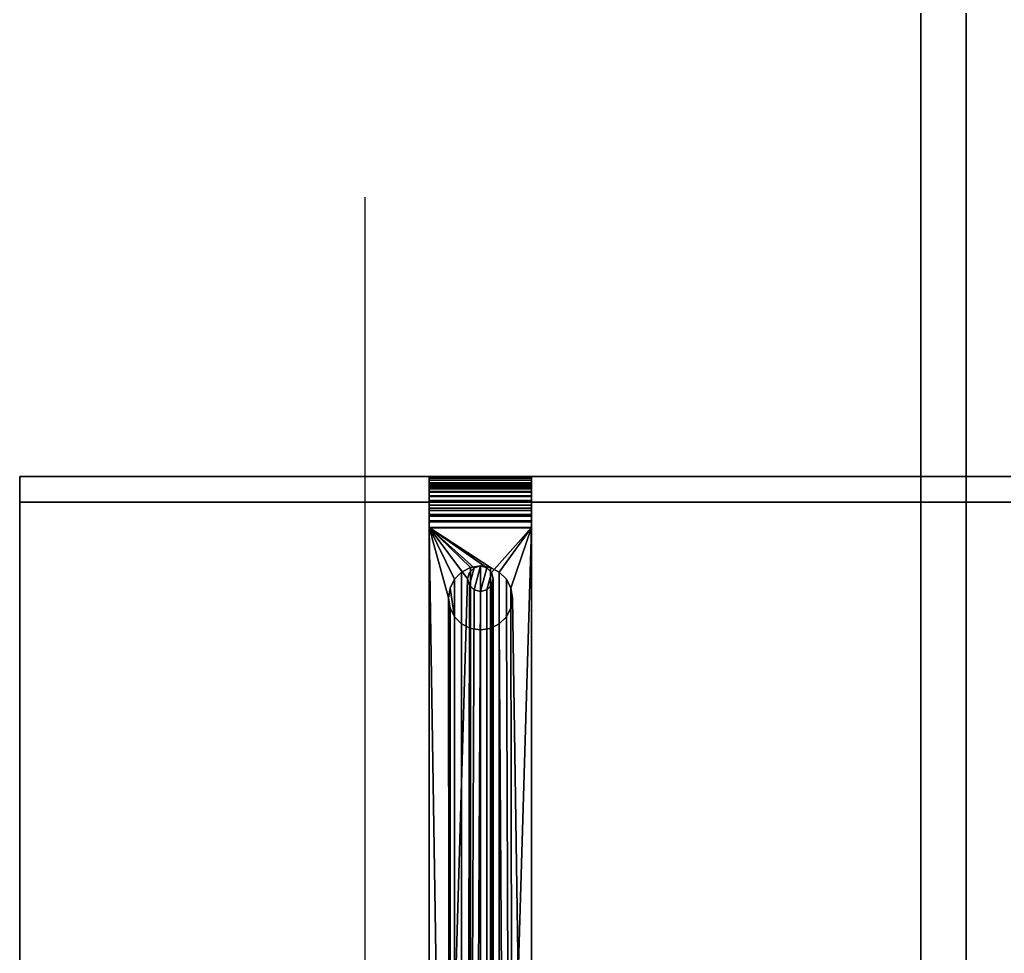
# Model space of a CAD drawing. Extents: x 0 to 48.1, y 0 to 23.7.
# Drawn here: x 16.774 to 17.321, y 11.533 to 12.052 of the extents above; entities that cross this region are included whole.
import ezdxf

# ---------------------------------------------------------------- set-up
doc = ezdxf.new("R2010")
doc.units = 0
doc.header["$MEASUREMENT"] = 0
doc.layers.add('DLXFURN', color=5, linetype='Continuous')
doc.layers.add('DLXLUM', color=1, linetype='Continuous')

# ---------------------------------------------------------------- blocks, each defined once
blk = doc.blocks.new('*U46')
at = {"color": 1}
blk.add_line((0, 0), (0, 1.265), dxfattribs=at)
blk = doc.blocks.new('*U99')
for p, q in [((-0.2, -0.24997), (-0.2, -5.7)), ((-0.2, -5.7), (-0.2, -0.26509))]:
    blk.add_line(p, q)
blk = doc.blocks.new('*U119')
for p, q in [((-0.0252, 0), (-0.0252, -0.9)), ((-0.0252, -0.9), (-0.0252, 0)), ((-0.0252, -0.9), (-0.0252, 0))]:
    blk.add_line(p, q)
blk = doc.blocks.new('*U133')
for p, q in [((0.62586, 0.39827), (-0.62586, 0.39827)), ((-0.62586, 0.39827), (-0.62586, -0.39827)), ((-0.62586, -0.39827), (-0.62586, 0.39827)), ((-0.62586, 0.39827), (0.62586, 0.39827)), ((-0.62586, 0.39827), (0.62586, 0.39827)), ((0.62586, 0.39827), (-0.62586, 0.39827)), ((-0.62586, 0.39827), (-0.62586, 0.39827)), ((-0.62586, 0.39827), (-0.62586, 0.39827)), ((-0.62586, 0.39827), (-0.62586, -0.39827)), ((-0.62586, -0.39827), (-0.62586, 0.39827)), ((-0.39827, 0.39803), (-0.39827, 0.39827)), ((-0.39827, 0.39827), (-0.39827, 0.39803)), ((-0.39827, 0.39803), (-0.39827, 0.39827)), ((-0.39827, 0.39827), (-0.39827, 0.39827)), ((-0.39827, 0.39827), (-0.39827, 0.39803)), ((-0.34138, 0.39827), (-0.39827, 0.39827)), ((-0.39827, 0.39827), (-0.39827, 0.39803)), ((-0.39827, 0.39803), (-0.39827, 0.39827)), ((-0.39827, 0.39827), (-0.34138, 0.39827)), ((-0.34138, 0.39827), (-0.39827, 0.39827)), ((-0.39827, 0.39827), (-0.39827, 0.39827)), ((-0.39827, 0.39827), (-0.34138, 0.39827)), ((-0.39827, 0.3973), (-0.39827, 0.39803)), ((-0.39827, 0.39803), (-0.39827, 0.3973)), ((-0.39827, 0.39803), (-0.39827, 0.3973)), ((-0.39827, 0.3973), (-0.39827, 0.39803)), ((-0.34138, 0.39803), (-0.39827, 0.39803)), ((-0.39827, 0.39803), (-0.39827, 0.3973)), ((-0.39827, 0.39803), (-0.34138, 0.39803)), ((-0.39827, 0.3973), (-0.39827, 0.39803)), ((-0.39827, 0.39803), (-0.34138, 0.39803)), ((-0.34138, 0.39803), (-0.39827, 0.39803)), ((-0.39827, 0.39611), (-0.39827, 0.3973)), ((-0.39827, 0.3973), (-0.39827, 0.39611)), ((-0.39827, 0.3973), (-0.39827, 0.39611)), ((-0.39827, 0.39611), (-0.39827, 0.3973)), ((-0.34138, 0.3973), (-0.39827, 0.3973)), ((-0.39827, 0.3973), (-0.39827, 0.39611)), ((-0.39827, 0.3973), (-0.34138, 0.3973)), ((-0.39827, 0.39611), (-0.39827, 0.3973)), ((-0.39827, 0.3973), (-0.34138, 0.3973)), ((-0.34138, 0.3973), (-0.39827, 0.3973)), ((-0.39827, 0.39472), (-0.39827, 0.39611)), ((-0.39827, 0.39611), (-0.39827, 0.39446)), ((-0.39827, 0.39611), (-0.39827, 0.39472)), ((-0.39827, 0.39472), (-0.39827, 0.39611)), ((-0.39827, 0.39446), (-0.39827, 0.39611)), ((-0.39827, 0.39611), (-0.39827, 0.39472)), ((-0.39827, 0.39611), (-0.39827, 0.39472)), ((-0.39827, 0.39472), (-0.39827, 0.39611)), ((-0.34138, 0.39611), (-0.39827, 0.39611)), ((-0.39827, 0.39611), (-0.39827, 0.39446)), ((-0.39827, 0.39611), (-0.34138, 0.39611)), ((-0.39827, 0.39446), (-0.39827, 0.39611)), ((-0.39827, 0.39611), (-0.34138, 0.39611)), ((-0.34138, 0.39611), (-0.39827, 0.39611)), ((-0.39827, 0.3945), (-0.39827, 0.39472)), ((-0.39827, 0.39446), (-0.39827, 0.39472)), ((-0.39827, 0.39472), (-0.39827, 0.3945)), ((-0.39827, 0.39472), (-0.39827, 0.39446)), ((-0.39827, 0.39472), (-0.39827, 0.39472)), ((-0.39827, 0.39472), (-0.39827, 0.39472)), ((-0.39827, -0.39472), (-0.39827, 0.39472)), ((-0.39827, 0.39472), (-0.34138, 0.39472)), ((-0.39827, 0.39472), (-0.39827, 0.39472)), ((-0.39827, 0.39472), (-0.39827, -0.39472)), ((-0.39827, -0.39472), (-0.39827, 0.39472)), ((-0.34138, 0.39472), (-0.39827, 0.39472)), ((-0.39827, 0.39472), (-0.39827, -0.39472)), ((-0.39827, 0.3945), (-0.39827, 0.39472)), ((-0.39827, 0.39472), (-0.34138, 0.39472)), ((-0.34138, 0.39472), (-0.39827, 0.39472)), ((-0.39827, 0.39472), (-0.39827, 0.39472)), ((-0.39827, 0.39472), (-0.34138, 0.39472)), ((-0.34138, 0.39472), (-0.39827, 0.39472)), ((-0.39827, 0.39472), (-0.39827, 0.39472)), ((-0.39827, 0.39472), (-0.34138, 0.39472)), ((-0.39827, 0.39472), (-0.39827, 0.3945)), ((-0.34138, 0.39472), (-0.39827, 0.39472)), ((-0.39827, 0.39386), (-0.39827, 0.3945)), ((-0.39827, 0.3945), (-0.39827, 0.39446)), ((-0.39827, 0.39446), (-0.39827, 0.3945)), ((-0.39827, 0.3945), (-0.39827, 0.39386)), ((-0.39827, 0.39386), (-0.39827, 0.3945)), ((-0.39827, 0.3945), (-0.34138, 0.3945)), ((-0.34138, 0.3945), (-0.39827, 0.3945)), ((-0.39827, 0.3945), (-0.34138, 0.3945)), ((-0.39827, 0.3945), (-0.39827, 0.39386)), ((-0.34138, 0.3945), (-0.39827, 0.3945)), ((-0.39827, 0.39446), (-0.39827, 0.39239)), ((-0.39827, 0.39239), (-0.39827, 0.39446)), ((-0.39827, 0.39446), (-0.39827, 0.39386)), ((-0.39827, 0.39386), (-0.39827, 0.39446)), ((-0.34138, 0.39446), (-0.39827, 0.39446)), ((-0.39827, 0.39446), (-0.39827, 0.39239)), ((-0.39827, 0.39446), (-0.34138, 0.39446)), ((-0.39827, 0.39239), (-0.39827, 0.39446)), ((-0.39827, 0.39446), (-0.34138, 0.39446)), ((-0.34138, 0.39446), (-0.39827, 0.39446)), ((-0.34138, 0.39803), (-0.34138, 0.39827)), ((-0.34138, 0.39827), (-0.34138, 0.39803)), ((-0.34138, 0.39803), (-0.34138, 0.39827)), ((-0.34138, 0.39827), (-0.34138, 0.39827)), ((-0.34138, 0.39827), (-0.34138, 0.39803)), ((-0.34138, 0.39803), (-0.34138, 0.39827)), ((-0.34138, 0.39827), (-0.34138, 0.39803)), ((-0.34138, 0.39827), (-0.34138, 0.39827)), ((-0.34138, 0.3973), (-0.34138, 0.39803)), ((-0.34138, 0.39803), (-0.34138, 0.3973)), ((-0.34138, 0.39803), (-0.34138, 0.3973)), ((-0.34138, 0.3973), (-0.34138, 0.39803)), ((-0.34138, 0.3973), (-0.34138, 0.39803)), ((-0.34138, 0.39803), (-0.34138, 0.3973)), ((-0.34138, 0.39611), (-0.34138, 0.3973)), ((-0.34138, 0.3973), (-0.34138, 0.39611)), ((-0.34138, 0.3973), (-0.34138, 0.39611)), ((-0.34138, 0.39611), (-0.34138, 0.3973)), ((-0.34138, 0.39611), (-0.34138, 0.3973)), ((-0.34138, 0.3973), (-0.34138, 0.39611)), ((-0.34138, 0.39472), (-0.34138, 0.39611)), ((-0.34138, 0.39611), (-0.34138, 0.39446)), ((-0.34138, 0.39611), (-0.34138, 0.39472)), ((-0.34138, 0.39472), (-0.34138, 0.39611)), ((-0.34138, 0.39611), (-0.34138, 0.39472)), ((-0.34138, 0.39472), (-0.34138, 0.39611)), ((-0.34138, 0.39611), (-0.34138, 0.39472)), ((-0.34138, 0.39446), (-0.34138, 0.39611)), ((-0.34138, 0.39446), (-0.34138, 0.39611)), ((-0.34138, 0.39611), (-0.34138, 0.39446)), ((-0.34138, 0.3945), (-0.34138, 0.39472)), ((-0.34138, 0.39472), (-0.34138, 0.39472)), ((-0.34138, 0.39472), (-0.34138, 0.39472)), ((-0.34138, 0.39446), (-0.34138, 0.39472)), ((-0.34138, 0.39472), (-0.34138, 0.3945)), ((-0.34138, 0.39472), (-0.34138, 0.39446)), ((-0.34138, 0.39472), (-0.34138, -0.39472)), ((-0.34138, -0.39472), (-0.34138, 0.39472)), ((-0.34138, 0.39472), (-0.34138, 0.39472)), ((-0.34138, 0.39472), (-0.34138, -0.39472)), ((-0.34138, -0.39472), (-0.34138, 0.39472)), ((-0.34138, 0.39472), (-0.34138, 0.3945)), ((-0.34138, 0.39472), (-0.34138, 0.39472)), ((-0.34138, 0.39472), (-0.34138, 0.39472)), ((-0.34138, 0.3945), (-0.34138, 0.39472)), ((-0.34138, 0.39386), (-0.34138, 0.3945)), ((-0.34138, 0.3945), (-0.34138, 0.39446)), ((-0.34138, 0.39446), (-0.34138, 0.3945)), ((-0.34138, 0.3945), (-0.34138, 0.39386)), ((-0.34138, 0.3945), (-0.34138, 0.39386)), ((-0.34138, 0.39386), (-0.34138, 0.3945)), ((-0.34138, 0.39446), (-0.34138, 0.39239)), ((-0.34138, 0.39239), (-0.34138, 0.39446)), ((-0.34138, 0.39446), (-0.34138, 0.39386)), ((-0.34138, 0.39386), (-0.34138, 0.39446)), ((-0.34138, 0.39239), (-0.34138, 0.39446)), ((-0.34138, 0.39446), (-0.34138, 0.39239)), ((-0.39827, 0.39239), (-0.39827, 0.39386)), ((-0.39827, 0.39281), (-0.39827, 0.39386)), ((-0.39827, 0.39386), (-0.39827, 0.39239)), ((-0.39827, 0.39386), (-0.39827, 0.39281)), ((-0.39827, 0.39281), (-0.39827, 0.39386)), ((-0.39827, 0.39386), (-0.34138, 0.39386)), ((-0.34138, 0.39386), (-0.39827, 0.39386)), ((-0.39827, 0.39386), (-0.34138, 0.39386)), ((-0.34138, 0.39386), (-0.39827, 0.39386)), ((-0.39827, 0.39386), (-0.39827, 0.39281)), ((-0.39827, 0.39137), (-0.39827, 0.39281)), ((-0.39827, 0.39239), (-0.39827, 0.39281)), ((-0.39827, 0.39281), (-0.39827, 0.39137)), ((-0.39827, 0.39281), (-0.39827, 0.39239)), ((-0.39827, 0.39137), (-0.39827, 0.39281)), ((-0.39827, 0.39281), (-0.34138, 0.39281)), ((-0.34138, 0.39281), (-0.39827, 0.39281)), ((-0.39827, 0.39281), (-0.34138, 0.39281)), ((-0.34138, 0.39281), (-0.39827, 0.39281)), ((-0.39827, 0.39281), (-0.39827, 0.39137)), ((-0.39827, 0.39239), (-0.39827, 0.39137)), ((-0.39827, 0.39137), (-0.39827, 0.39239)), ((-0.39827, 0.39239), (-0.39827, 0.38994)), ((-0.39827, 0.38994), (-0.39827, 0.39239)), ((-0.34138, 0.39239), (-0.39827, 0.39239)), ((-0.39827, 0.39239), (-0.39827, 0.38994)), ((-0.39827, 0.39239), (-0.34138, 0.39239)), ((-0.39827, 0.38994), (-0.39827, 0.39239)), ((-0.39827, 0.39239), (-0.34138, 0.39239)), ((-0.34138, 0.39239), (-0.39827, 0.39239)), ((-0.39827, 0.38957), (-0.39827, 0.39137)), ((-0.39827, 0.38994), (-0.39827, 0.39137)), ((-0.39827, 0.39137), (-0.39827, 0.38957)), ((-0.39827, 0.39137), (-0.39827, 0.38994)), ((-0.39827, 0.38957), (-0.39827, 0.39137)), ((-0.39827, 0.39137), (-0.34138, 0.39137)), ((-0.34138, 0.39137), (-0.39827, 0.39137)), ((-0.39827, 0.39137), (-0.34138, 0.39137)), ((-0.34138, 0.39137), (-0.39827, 0.39137)), ((-0.39827, 0.39137), (-0.39827, 0.38957)), ((-0.39827, 0.38994), (-0.39827, 0.38957)), ((-0.39827, 0.38957), (-0.39827, 0.38994)), ((-0.39827, 0.38994), (-0.39827, 0.38714)), ((-0.39827, 0.38714), (-0.39827, 0.38994)), ((-0.39827, 0.38994), (-0.39827, 0.38714)), ((-0.34138, 0.38994), (-0.39827, 0.38994)), ((-0.39827, 0.38994), (-0.34138, 0.38994)), ((-0.39827, 0.38714), (-0.39827, 0.38994)), ((-0.39827, 0.38994), (-0.34138, 0.38994)), ((-0.34138, 0.38994), (-0.39827, 0.38994)), ((-0.39827, 0.38742), (-0.39827, 0.38957)), ((-0.39827, 0.38957), (-0.39827, 0.38714)), ((-0.39827, 0.38714), (-0.39827, 0.38957)), ((-0.39827, 0.38957), (-0.39827, 0.38714)), ((-0.39827, 0.38714), (-0.39827, 0.38957)), ((-0.39827, 0.38957), (-0.39827, 0.38742)), ((-0.39827, 0.38742), (-0.39827, 0.38957)), ((-0.39827, 0.38957), (-0.34138, 0.38957)), ((-0.34138, 0.38957), (-0.39827, 0.38957)), ((-0.34138, 0.38957), (-0.39827, 0.38957)), ((-0.39827, 0.38957), (-0.39827, 0.38742)), ((-0.39827, 0.38957), (-0.34138, 0.38957)), ((-0.34138, 0.39281), (-0.34138, 0.39386)), ((-0.34138, 0.39386), (-0.34138, 0.39239)), ((-0.34138, 0.39239), (-0.34138, 0.39386)), ((-0.34138, 0.39386), (-0.34138, 0.39281)), ((-0.34138, 0.39386), (-0.34138, 0.39281)), ((-0.34138, 0.39281), (-0.34138, 0.39386)), ((-0.34138, 0.39137), (-0.34138, 0.39281)), ((-0.34138, 0.39239), (-0.34138, 0.39281)), ((-0.34138, 0.39281), (-0.34138, 0.39137)), ((-0.34138, 0.39281), (-0.34138, 0.39239)), ((-0.34138, 0.39281), (-0.34138, 0.39137)), ((-0.34138, 0.39137), (-0.34138, 0.39281)), ((-0.34138, 0.39137), (-0.34138, 0.39239)), ((-0.34138, 0.39239), (-0.34138, 0.38994)), ((-0.34138, 0.39239), (-0.34138, 0.39137)), ((-0.34138, 0.38994), (-0.34138, 0.39239)), ((-0.34138, 0.38994), (-0.34138, 0.39239)), ((-0.34138, 0.39239), (-0.34138, 0.38994)), ((-0.34138, 0.38957), (-0.34138, 0.39137)), ((-0.34138, 0.38994), (-0.34138, 0.39137)), ((-0.34138, 0.39137), (-0.34138, 0.38957)), ((-0.34138, 0.39137), (-0.34138, 0.38994)), ((-0.34138, 0.39137), (-0.34138, 0.38957)), ((-0.34138, 0.38957), (-0.34138, 0.39137)), ((-0.34138, 0.38957), (-0.34138, 0.38994)), ((-0.34138, 0.38994), (-0.34138, 0.38714)), ((-0.34138, 0.38994), (-0.34138, 0.38957)), ((-0.34138, 0.38714), (-0.34138, 0.38994)), ((-0.34138, 0.38714), (-0.34138, 0.38994)), ((-0.34138, 0.38994), (-0.34138, 0.38714)), ((-0.34138, 0.38714), (-0.34138, 0.38957)), ((-0.34138, 0.38957), (-0.34138, 0.38742)), ((-0.34138, 0.38742), (-0.34138, 0.38957)), ((-0.34138, 0.38957), (-0.34138, 0.38714)), ((-0.34138, 0.38957), (-0.34138, 0.38742)), ((-0.34138, 0.38742), (-0.34138, 0.38957)), ((-0.62586, -0.38405), (-0.62586, 0.38405)), ((-0.62586, 0.38405), (0.62586, 0.38405)), ((-0.62586, 0.38405), (-0.62586, 0.38405)), ((-0.62586, 0.38405), (-0.62586, -0.38405)), ((-0.62586, -0.38405), (-0.62586, 0.38405)), ((-0.62586, 0.38405), (0.62586, 0.38405)), ((0.62586, 0.38405), (-0.62586, 0.38405)), ((-0.62586, 0.38405), (-0.62586, 0.38405)), ((0.62586, 0.38405), (-0.62586, 0.38405)), ((-0.62586, 0.38405), (-0.62586, -0.38405)), ((-0.39827, 0.38497), (-0.39827, 0.38742)), ((-0.39827, 0.38742), (-0.39827, 0.38497)), ((-0.39827, 0.38497), (-0.39827, 0.38742)), ((-0.39827, 0.38742), (-0.34138, 0.38742)), ((-0.34138, 0.38742), (-0.39827, 0.38742)), ((-0.39827, 0.38742), (-0.34138, 0.38742)), ((-0.39827, 0.38742), (-0.39827, 0.38497)), ((-0.34138, 0.38742), (-0.39827, 0.38742)), ((-0.39827, 0.38497), (-0.39827, 0.38714)), ((-0.39827, 0.38714), (-0.39827, 0.38405)), ((-0.39827, 0.38714), (-0.39827, 0.38497)), ((-0.39827, 0.38405), (-0.39827, 0.38714)), ((-0.39827, 0.38714), (-0.39827, 0.38497)), ((-0.39827, 0.38497), (-0.39827, 0.38714)), ((-0.34138, 0.38714), (-0.39827, 0.38714)), ((-0.39827, 0.38714), (-0.39827, 0.38405)), ((-0.39827, 0.38714), (-0.34138, 0.38714)), ((-0.34138, 0.38714), (-0.39827, 0.38714)), ((-0.39827, 0.38405), (-0.39827, 0.38714)), ((-0.39827, 0.38714), (-0.34138, 0.38714)), ((-0.39827, 0.38227), (-0.39827, 0.38497)), ((-0.39827, 0.38497), (-0.39827, 0.38227)), ((-0.39827, 0.38227), (-0.39827, 0.38497)), ((-0.39827, 0.38497), (-0.34138, 0.38497)), ((-0.34138, 0.38497), (-0.39827, 0.38497)), ((-0.39827, 0.38497), (-0.39827, 0.38227)), ((-0.34138, 0.38497), (-0.39827, 0.38497)), ((-0.39827, 0.38497), (-0.34138, 0.38497)), ((-0.39827, 0.38405), (-0.39827, 0.38227)), ((-0.39827, 0.38071), (-0.39827, 0.38405)), ((-0.39827, 0.38405), (-0.39827, 0.38227)), ((-0.39827, 0.38227), (-0.39827, 0.38405)), ((-0.39827, 0.38227), (-0.39827, 0.38405)), ((-0.39827, 0.38405), (-0.39827, 0.38071)), ((-0.39827, 0.38405), (-0.39827, 0.38071)), ((-0.34138, 0.38405), (-0.39827, 0.38405)), ((-0.39827, 0.38405), (-0.34138, 0.38405)), ((-0.34138, 0.38405), (-0.39827, 0.38405)), ((-0.39827, 0.38071), (-0.39827, 0.38405)), ((-0.39827, 0.38405), (-0.34138, 0.38405)), ((-0.34138, 0.38742), (-0.34138, 0.38497)), ((-0.34138, 0.38497), (-0.34138, 0.38742)), ((-0.34138, 0.38742), (-0.34138, 0.38714)), ((-0.34138, 0.38714), (-0.34138, 0.38742)), ((-0.34138, 0.38742), (-0.34138, 0.38497)), ((-0.34138, 0.38497), (-0.34138, 0.38742)), ((-0.34138, 0.38497), (-0.34138, 0.38714)), ((-0.34138, 0.38405), (-0.34138, 0.38714)), ((-0.34138, 0.38714), (-0.34138, 0.38497)), ((-0.34138, 0.38714), (-0.34138, 0.38405)), ((-0.34138, 0.38405), (-0.34138, 0.38714)), ((-0.34138, 0.38714), (-0.34138, 0.38405)), ((-0.34138, 0.38497), (-0.34138, 0.38227)), ((-0.34138, 0.38227), (-0.34138, 0.38497)), ((-0.34138, 0.38497), (-0.34138, 0.38405)), ((-0.34138, 0.38405), (-0.34138, 0.38497)), ((-0.34138, 0.38497), (-0.34138, 0.38227)), ((-0.34138, 0.38227), (-0.34138, 0.38497)), ((-0.34138, 0.38227), (-0.34138, 0.38405)), ((-0.34138, 0.38405), (-0.34138, 0.38071)), ((-0.34138, 0.38071), (-0.34138, 0.38405)), ((-0.34138, 0.38405), (-0.34138, 0.38227)), ((-0.34138, 0.38071), (-0.34138, 0.38405)), ((-0.34138, 0.38405), (-0.34138, 0.38071)), ((-0.39827, 0.37935), (-0.39827, 0.38227)), ((-0.39827, 0.38227), (-0.39827, 0.38071)), ((-0.39827, 0.38227), (-0.39827, 0.37935)), ((-0.39827, 0.38071), (-0.39827, 0.38227)), ((-0.39827, 0.37935), (-0.39827, 0.38227)), ((-0.39827, 0.38227), (-0.34138, 0.38227)), ((-0.34138, 0.38227), (-0.39827, 0.38227)), ((-0.39827, 0.38227), (-0.34138, 0.38227)), ((-0.34138, 0.38227), (-0.39827, 0.38227)), ((-0.39827, 0.38227), (-0.39827, 0.37935)), ((-0.39827, 0.38071), (-0.39827, 0.37719)), ((-0.39827, 0.37719), (-0.39827, 0.38071)), ((-0.39827, 0.38071), (-0.39827, 0.37935)), ((-0.39827, 0.37935), (-0.39827, 0.38071)), ((-0.39827, 0.38071), (-0.39827, 0.37719)), ((-0.34138, 0.38071), (-0.39827, 0.38071)), ((-0.39827, 0.38071), (-0.34138, 0.38071)), ((-0.34138, 0.38071), (-0.39827, 0.38071)), ((-0.39827, 0.37719), (-0.39827, 0.38071)), ((-0.39827, 0.38071), (-0.34138, 0.38071)), ((-0.39827, 0.37719), (-0.39827, 0.37935)), ((-0.39827, 0.37626), (-0.39827, 0.37935)), ((-0.39827, 0.37935), (-0.39827, 0.37719)), ((-0.39827, 0.37935), (-0.39827, 0.37626)), ((-0.39827, 0.37626), (-0.39827, 0.37935)), ((-0.39827, 0.37935), (-0.34138, 0.37935)), ((-0.34138, 0.37935), (-0.39827, 0.37935)), ((-0.39827, 0.37935), (-0.34138, 0.37935)), ((-0.34138, 0.37935), (-0.39827, 0.37935)), ((-0.39827, 0.37935), (-0.39827, 0.37626)), ((-0.34138, 0.37935), (-0.34138, 0.38227)), ((-0.34138, 0.38227), (-0.34138, 0.38071)), ((-0.34138, 0.38071), (-0.34138, 0.38227)), ((-0.34138, 0.38227), (-0.34138, 0.37935)), ((-0.34138, 0.38227), (-0.34138, 0.37935)), ((-0.34138, 0.37935), (-0.34138, 0.38227)), ((-0.34138, 0.38071), (-0.34138, 0.37719)), ((-0.34138, 0.37935), (-0.34138, 0.38071)), ((-0.34138, 0.37719), (-0.34138, 0.38071)), ((-0.34138, 0.38071), (-0.34138, 0.37935)), ((-0.34138, 0.37719), (-0.34138, 0.38071)), ((-0.34138, 0.38071), (-0.34138, 0.37719)), ((-0.34138, 0.37626), (-0.34138, 0.37935)), ((-0.34138, 0.37935), (-0.34138, 0.37719)), ((-0.34138, 0.37719), (-0.34138, 0.37935)), ((-0.34138, 0.37935), (-0.34138, 0.37626)), ((-0.34138, 0.37935), (-0.34138, 0.37626)), ((-0.34138, 0.37626), (-0.34138, 0.37935)), ((-0.39827, 0.37719), (-0.39827, 0.37354)), ((-0.39827, 0.37354), (-0.39827, 0.37719)), ((-0.39827, 0.37719), (-0.39827, 0.37626)), ((-0.39827, 0.37626), (-0.39827, 0.37719)), ((-0.39827, 0.37719), (-0.39827, 0.37354)), ((-0.34138, 0.37719), (-0.39827, 0.37719)), ((-0.39827, 0.37719), (-0.34138, 0.37719)), ((-0.34138, 0.37719), (-0.39827, 0.37719)), ((-0.39827, 0.37354), (-0.39827, 0.37719)), ((-0.39827, 0.37719), (-0.34138, 0.37719)), ((-0.39827, 0.37354), (-0.39827, 0.37626)), ((-0.39827, 0.37307), (-0.39827, 0.37626)), ((-0.39827, 0.37626), (-0.39827, 0.37354)), ((-0.39827, 0.37626), (-0.39827, 0.37307)), ((-0.39827, 0.37307), (-0.39827, 0.37626)), ((-0.39827, 0.37626), (-0.34138, 0.37626)), ((-0.34138, 0.37626), (-0.39827, 0.37626)), ((-0.39827, 0.37626), (-0.34138, 0.37626)), ((-0.34138, 0.37626), (-0.39827, 0.37626)), ((-0.39827, 0.37626), (-0.39827, 0.37307)), ((-0.39827, 0.37354), (-0.39827, 0.36982)), ((-0.39827, 0.36982), (-0.39827, 0.37354)), ((-0.39827, 0.37354), (-0.39827, 0.37307)), ((-0.39827, 0.37307), (-0.39827, 0.37354)), ((-0.34138, 0.37354), (-0.39827, 0.37354)), ((-0.39827, 0.37354), (-0.39827, 0.36982)), ((-0.39827, 0.37354), (-0.34138, 0.37354)), ((-0.34138, 0.37354), (-0.39827, 0.37354)), ((-0.39827, 0.36982), (-0.39827, 0.37354)), ((-0.39827, 0.37354), (-0.34138, 0.37354)), ((-0.39827, 0.36982), (-0.39827, 0.37307)), ((-0.39827, 0.36971), (-0.39827, 0.37307)), ((-0.39827, 0.37307), (-0.39827, 0.36982)), ((-0.39827, 0.37307), (-0.39827, 0.36971)), ((-0.39827, 0.36971), (-0.39827, 0.37307)), ((-0.39827, 0.37307), (-0.34138, 0.37307)), ((-0.34138, 0.37307), (-0.39827, 0.37307)), ((-0.39827, 0.37307), (-0.34138, 0.37307)), ((-0.34138, 0.37307), (-0.39827, 0.37307)), ((-0.39827, 0.37307), (-0.39827, 0.36971)), ((-0.34138, 0.37719), (-0.34138, 0.37354)), ((-0.34138, 0.37626), (-0.34138, 0.37719)), ((-0.34138, 0.37354), (-0.34138, 0.37719)), ((-0.34138, 0.37719), (-0.34138, 0.37626)), ((-0.34138, 0.37354), (-0.34138, 0.37719)), ((-0.34138, 0.37719), (-0.34138, 0.37354)), ((-0.34138, 0.37307), (-0.34138, 0.37626)), ((-0.34138, 0.37626), (-0.34138, 0.37354)), ((-0.34138, 0.37354), (-0.34138, 0.37626)), ((-0.34138, 0.37626), (-0.34138, 0.37307)), ((-0.34138, 0.37626), (-0.34138, 0.37307)), ((-0.34138, 0.37307), (-0.34138, 0.37626)), ((-0.34138, 0.37354), (-0.34138, 0.36982)), ((-0.34138, 0.37307), (-0.34138, 0.37354)), ((-0.34138, 0.36982), (-0.34138, 0.37354)), ((-0.34138, 0.37354), (-0.34138, 0.37307)), ((-0.34138, 0.36982), (-0.34138, 0.37354)), ((-0.34138, 0.37354), (-0.34138, 0.36982)), ((-0.34138, 0.36971), (-0.34138, 0.37307)), ((-0.34138, 0.37307), (-0.34138, 0.36982)), ((-0.34138, 0.36982), (-0.34138, 0.37307)), ((-0.34138, 0.37307), (-0.34138, 0.36971)), ((-0.34138, 0.37307), (-0.34138, 0.36971)), ((-0.34138, 0.36971), (-0.34138, 0.37307)), ((-0.39827, 0.36982), (-0.39827, -0.36982)), ((-0.39827, -0.36982), (-0.39827, 0.36982)), ((-0.39827, 0.36982), (-0.39827, 0.36971)), ((-0.39827, 0.36971), (-0.39827, 0.36982)), ((-0.3876, 0.33071), (-0.39827, 0.36982)), ((-0.39827, 0.36982), (-0.3876, -0.33071)), ((-0.39827, 0.36982), (-0.36627, 0.34754)), ((-0.37338, 0.34754), (-0.39827, 0.36982)), ((-0.39827, 0.36982), (-0.37338, 0.34754)), ((-0.37694, 0.34138), (-0.39827, 0.36982)), ((-0.39827, 0.36982), (-0.37694, 0.34138)), ((-0.39827, -0.36982), (-0.39827, 0.36982)), ((-0.3876, -0.33071), (-0.39827, 0.36982)), ((-0.39827, 0.36982), (-0.39827, -0.36982)), ((-0.39827, 0.36982), (-0.34138, 0.36982)), ((-0.34138, 0.36982), (-0.39827, 0.36982)), ((-0.36627, 0.34754), (-0.39827, 0.36982)), ((-0.39827, 0.36982), (-0.34138, 0.36982)), ((-0.39827, 0.36982), (-0.3876, 0.33071)), ((-0.38421, 0.34116), (-0.39827, 0.36982)), ((-0.36433, 0.34762), (-0.39827, 0.36982)), ((-0.39827, 0.36982), (-0.37532, 0.34762)), ((-0.37532, 0.34762), (-0.39827, 0.36982)), ((-0.39827, 0.36982), (-0.38421, 0.34116)), ((-0.34138, 0.36982), (-0.39827, 0.36982)), ((-0.39827, 0.36982), (-0.36433, 0.34762)), ((-0.39827, -0.36982), (-0.39827, 0.36971)), ((-0.39827, -0.36971), (-0.39827, 0.36971)), ((-0.39827, 0.36971), (-0.39827, -0.36982)), ((-0.39827, 0.36971), (-0.39827, -0.36971)), ((-0.39827, -0.36971), (-0.39827, 0.36971)), ((-0.39827, 0.36971), (-0.34138, 0.36971)), ((-0.34138, 0.36971), (-0.39827, 0.36971)), ((-0.39827, 0.36971), (-0.34138, 0.36971)), ((-0.34138, 0.36971), (-0.39827, 0.36971)), ((-0.39827, 0.36971), (-0.39827, -0.36971)), ((-0.34138, 0.36982), (-0.36367, 0.34493)), ((-0.36367, 0.34493), (-0.34138, 0.36982)), ((-0.34138, 0.36982), (-0.36271, -0.34138)), ((-0.36271, -0.34138), (-0.34138, 0.36982)), ((-0.34138, 0.36982), (-0.35937, 0.34509)), ((-0.35937, 0.34509), (-0.34138, 0.36982)), ((-0.34138, 0.36982), (-0.35291, 0.3362)), ((-0.35291, 0.3362), (-0.34138, 0.36982)), ((-0.34138, 0.36982), (-0.34138, -0.36982)), ((-0.34138, 0.36971), (-0.34138, 0.36982)), ((-0.34138, -0.36982), (-0.34138, 0.36982)), ((-0.34138, 0.36982), (-0.34138, 0.36971)), ((-0.34138, 0.36982), (-0.34138, -0.36982)), ((-0.34138, -0.36982), (-0.34138, 0.36982)), ((-0.34138, -0.36982), (-0.34138, 0.36971)), ((-0.34138, 0.36971), (-0.34138, -0.36971)), ((-0.34138, -0.36971), (-0.34138, 0.36971)), ((-0.34138, 0.36971), (-0.34138, -0.36982)), ((-0.34138, 0.36971), (-0.34138, -0.36971)), ((-0.34138, -0.36971), (-0.34138, 0.36971)), ((-0.38028, 0.34509), (-0.38421, 0.34116)), ((-0.38028, 0.34509), (-0.38421, 0.34116)), ((-0.38421, 0.34116), (-0.38028, 0.34509)), ((-0.38421, 0.34116), (-0.38028, 0.34509)), ((-0.37532, 0.34762), (-0.38028, 0.34509)), ((-0.37532, 0.34762), (-0.38028, 0.34509)), ((-0.38028, 0.34509), (-0.37532, 0.34762)), ((-0.38028, 0.34509), (-0.37532, 0.34762)), ((-0.38028, 0.34509), (-0.38028, 0.31632)), ((-0.38028, 0.31632), (-0.38028, 0.34509)), ((-0.38028, 0.34509), (-0.38028, 0.34509)), ((-0.38028, 0.34509), (-0.38028, 0.34509)), ((-0.37694, 0.34138), (-0.37598, 0.34493)), ((-0.37598, 0.34493), (-0.37694, 0.34138)), ((-0.37694, 0.34138), (-0.37598, 0.34493)), ((-0.37598, 0.34493), (-0.37694, 0.34138)), ((-0.37598, 0.34493), (-0.37338, 0.34754)), ((-0.37338, 0.34754), (-0.37598, 0.33782)), ((-0.37598, 0.33782), (-0.37338, 0.34754)), ((-0.37338, 0.34754), (-0.37598, 0.34493)), ((-0.37598, 0.34493), (-0.37338, 0.34754)), ((-0.37338, 0.34754), (-0.37598, 0.34493)), ((-0.37598, 0.34493), (-0.37598, 0.34493)), ((-0.37598, 0.34493), (-0.37598, 0.34493)), ((-0.36982, 0.34849), (-0.37532, 0.34762)), ((-0.36982, 0.34849), (-0.37532, 0.34762)), ((-0.37532, 0.34762), (-0.36982, 0.34849)), ((-0.37532, 0.34762), (-0.36982, 0.34849)), ((-0.37532, 0.3138), (-0.37532, 0.34762)), ((-0.37532, 0.34762), (-0.37532, 0.3138)), ((-0.37532, 0.34762), (-0.37532, 0.34762)), ((-0.37532, 0.34762), (-0.37532, 0.34762)), ((-0.37338, 0.34754), (-0.36982, 0.34849)), ((-0.36982, 0.34849), (-0.37338, 0.33522)), ((-0.37338, 0.33522), (-0.36982, 0.34849)), ((-0.36982, 0.34849), (-0.37338, 0.34754)), ((-0.36982, 0.34849), (-0.37338, 0.34754)), ((-0.37338, 0.34754), (-0.36982, 0.34849)), ((-0.37338, 0.34754), (-0.37338, 0.34754)), ((-0.37338, 0.34754), (-0.37338, 0.34754)), ((-0.36982, 0.34849), (-0.36627, 0.34754)), ((-0.36982, 0.31293), (-0.36982, 0.34849)), ((-0.36982, 0.34849), (-0.36982, 0.31293)), ((-0.36433, 0.34762), (-0.36982, 0.34849)), ((-0.36982, 0.34849), (-0.36982, 0.34849)), ((-0.36982, 0.34849), (-0.36433, 0.34762)), ((-0.36433, 0.34762), (-0.36982, 0.34849)), ((-0.36982, 0.34849), (-0.36982, 0.34849)), ((-0.36627, 0.34754), (-0.36982, 0.34849)), ((-0.36982, 0.34849), (-0.36627, 0.34754)), ((-0.36627, 0.34754), (-0.36982, 0.34849)), ((-0.36982, 0.34849), (-0.36982, 0.34849)), ((-0.36982, 0.34849), (-0.36433, 0.34762)), ((-0.36982, 0.34849), (-0.36982, 0.34849)), ((-0.36627, 0.34754), (-0.36982, 0.33426)), ((-0.36982, 0.33426), (-0.36627, 0.34754)), ((-0.36627, 0.34754), (-0.36367, 0.34493)), ((-0.36367, 0.34493), (-0.36627, 0.34754)), ((-0.36627, 0.34754), (-0.36627, 0.34754)), ((-0.36367, 0.34493), (-0.36627, 0.34754)), ((-0.36627, 0.34754), (-0.36627, 0.34754)), ((-0.36627, 0.34754), (-0.36367, 0.34493)), ((-0.36367, 0.34493), (-0.36627, 0.33522)), ((-0.36627, 0.33522), (-0.36367, 0.34493)), ((-0.36433, 0.3138), (-0.36433, 0.34762)), ((-0.36433, 0.34762), (-0.36433, 0.3138)), ((-0.35937, 0.34509), (-0.36433, 0.34762)), ((-0.36433, 0.34762), (-0.36433, 0.34762)), ((-0.35937, 0.34509), (-0.36433, 0.34762)), ((-0.36433, 0.34762), (-0.36433, 0.34762)), ((-0.36433, 0.34762), (-0.35937, 0.34509)), ((-0.36433, 0.34762), (-0.35937, 0.34509)), ((-0.36367, 0.34493), (-0.36271, 0.34138)), ((-0.36271, 0.34138), (-0.36367, 0.34493)), ((-0.36271, 0.34138), (-0.36367, 0.34493)), ((-0.36367, 0.34493), (-0.36367, 0.34493)), ((-0.36367, 0.34493), (-0.36271, 0.34138)), ((-0.36367, 0.34493), (-0.36367, 0.34493)), ((-0.35937, 0.31632), (-0.35937, 0.34509)), ((-0.35937, 0.34509), (-0.35937, 0.31632)), ((-0.35544, 0.34116), (-0.35937, 0.34509)), ((-0.35937, 0.34509), (-0.35937, 0.34509)), ((-0.35937, 0.34509), (-0.35937, 0.34509)), ((-0.35937, 0.34509), (-0.35544, 0.34116)), ((-0.35544, 0.34116), (-0.35937, 0.34509)), ((-0.35937, 0.34509), (-0.35544, 0.34116)), ((-0.39827, -0.36982), (-0.37694, 0.34138)), ((-0.37694, 0.34138), (-0.39827, -0.36982)), ((-0.38421, 0.34116), (-0.38673, 0.3362)), ((-0.38673, 0.3362), (-0.38421, 0.34116)), ((-0.38421, 0.34116), (-0.38673, 0.3362)), ((-0.38673, 0.3362), (-0.38421, 0.34116)), ((-0.38421, 0.34116), (-0.38421, 0.32026)), ((-0.38421, 0.32026), (-0.38421, 0.34116)), ((-0.38421, 0.34116), (-0.38421, 0.34116)), ((-0.38421, 0.34116), (-0.38421, 0.34116)), ((-0.37598, 0.33782), (-0.37694, 0.34138)), ((-0.37694, 0.34138), (-0.37598, 0.33782)), ((-0.37598, 0.33782), (-0.37694, 0.34138)), ((-0.37694, 0.34138), (-0.37694, 0.34138)), ((-0.37694, 0.34138), (-0.37598, 0.33782)), ((-0.37694, 0.34138), (-0.37694, 0.34138)), ((-0.36271, 0.34138), (-0.36367, 0.33782)), ((-0.36367, 0.33782), (-0.36271, 0.34138)), ((-0.36271, 0.34138), (-0.36367, 0.33782)), ((-0.36367, 0.33782), (-0.36271, 0.34138)), ((-0.36271, 0.34138), (-0.36271, -0.34138)), ((-0.36271, -0.34138), (-0.36271, 0.34138)), ((-0.36271, 0.34138), (-0.36271, 0.34138)), ((-0.36271, 0.34138), (-0.36271, 0.34138)), ((-0.35544, 0.32026), (-0.35544, 0.34116)), ((-0.35544, 0.34116), (-0.35544, 0.32026)), ((-0.35291, 0.3362), (-0.35544, 0.34116)), ((-0.35544, 0.34116), (-0.35544, 0.34116)), ((-0.35544, 0.34116), (-0.35544, 0.34116)), ((-0.35544, 0.34116), (-0.35291, 0.3362)), ((-0.35291, 0.3362), (-0.35544, 0.34116)), ((-0.35544, 0.34116), (-0.35291, 0.3362)), ((-0.38673, 0.3362), (-0.3876, 0.33071)), ((-0.38673, 0.3362), (-0.3876, 0.33071)), ((-0.3876, 0.33071), (-0.38673, 0.3362)), ((-0.3876, 0.33071), (-0.38673, 0.3362)), ((-0.38421, 0.32026), (-0.38673, 0.3362)), ((-0.38673, 0.3362), (-0.38421, 0.32026)), ((-0.38673, 0.3362), (-0.38673, 0.3362)), ((-0.38673, 0.3362), (-0.38673, 0.3362)), ((-0.37598, 0.33782), (-0.37694, -0.34138)), ((-0.37694, -0.34138), (-0.37598, 0.33782)), ((-0.37338, 0.33522), (-0.37598, 0.33782)), ((-0.37598, 0.33782), (-0.37338, 0.33522)), ((-0.37598, 0.33782), (-0.37598, 0.33782)), ((-0.37598, 0.33782), (-0.37338, 0.33522)), ((-0.37338, 0.33522), (-0.37598, 0.33782)), ((-0.37598, 0.33782), (-0.37598, 0.33782)), ((-0.37338, 0.33522), (-0.37598, -0.33782)), ((-0.37598, -0.33782), (-0.37338, 0.33522)), ((-0.36982, 0.33426), (-0.37338, 0.33522)), ((-0.37338, 0.33522), (-0.36982, 0.33426)), ((-0.36982, 0.33426), (-0.37338, 0.33522)), ((-0.37338, 0.33522), (-0.37338, 0.33522)), ((-0.37338, 0.33522), (-0.36982, 0.33426)), ((-0.37338, 0.33522), (-0.37338, 0.33522)), ((-0.36982, 0.33426), (-0.37338, -0.33522)), ((-0.37338, -0.33522), (-0.36982, 0.33426)), ((-0.36627, 0.33522), (-0.36982, 0.33426)), ((-0.36982, 0.33426), (-0.36627, 0.33522)), ((-0.36982, 0.33426), (-0.36627, 0.33522)), ((-0.36627, 0.33522), (-0.36982, 0.33426)), ((-0.36982, -0.33426), (-0.36982, 0.33426)), ((-0.36982, 0.33426), (-0.36982, -0.33426)), ((-0.36982, 0.33426), (-0.36982, 0.33426)), ((-0.36982, 0.33426), (-0.36982, 0.33426)), ((-0.36367, 0.33782), (-0.36627, 0.33522)), ((-0.36627, 0.33522), (-0.36367, 0.33782)), ((-0.36367, 0.33782), (-0.36627, 0.33522)), ((-0.36627, 0.33522), (-0.36367, 0.33782)), ((-0.36627, -0.33522), (-0.36627, 0.33522)), ((-0.36627, 0.33522), (-0.36627, -0.33522)), ((-0.36627, 0.33522), (-0.36627, 0.33522)), ((-0.36627, 0.33522), (-0.36627, 0.33522)), ((-0.36367, -0.33782), (-0.36367, 0.33782)), ((-0.36367, 0.33782), (-0.36367, -0.33782)), ((-0.36367, 0.33782), (-0.36367, 0.33782)), ((-0.36367, 0.33782), (-0.36367, 0.33782)), ((-0.35291, 0.32521), (-0.35291, 0.3362)), ((-0.35291, 0.3362), (-0.35291, 0.32521)), ((-0.35204, 0.33071), (-0.35291, 0.3362)), ((-0.35291, 0.3362), (-0.35291, 0.3362)), ((-0.35291, 0.3362), (-0.35291, 0.3362)), ((-0.35291, 0.3362), (-0.35204, 0.33071)), ((-0.35204, 0.33071), (-0.35291, 0.3362)), ((-0.35291, 0.3362), (-0.35204, 0.33071)), ((-0.3876, 0.33071), (-0.38673, 0.32521)), ((-0.38673, -0.32521), (-0.3876, 0.33071)), ((-0.3876, 0.33071), (-0.3876, 0.33071)), ((-0.38673, 0.32521), (-0.3876, 0.33071)), ((-0.3876, 0.33071), (-0.38673, -0.32521)), ((-0.3876, 0.33071), (-0.3876, 0.33071)), ((-0.3876, 0.33071), (-0.38673, 0.32521)), ((-0.38673, 0.32521), (-0.3876, 0.33071)), ((-0.35291, 0.32521), (-0.35204, 0.33071)), ((-0.35291, 0.32521), (-0.35204, 0.33071)), ((-0.35204, 0.33071), (-0.35291, 0.32521)), ((-0.35204, 0.33071), (-0.35291, 0.32521)), ((-0.35204, 0.33071), (-0.35204, 0.33071)), ((-0.35204, 0.33071), (-0.35204, 0.33071)), ((-0.34138, -0.36982), (-0.35204, 0.33071)), ((-0.35204, 0.33071), (-0.34138, -0.36982)), ((-0.38673, 0.32521), (-0.38421, 0.32026)), ((-0.38673, 0.32521), (-0.38673, 0.32521)), ((-0.38673, 0.32521), (-0.38421, 0.32026)), ((-0.38421, 0.32026), (-0.38673, 0.32521)), ((-0.38421, 0.32026), (-0.38673, 0.32521)), ((-0.38673, 0.32521), (-0.38673, -0.32521)), ((-0.38673, -0.32521), (-0.38673, 0.32521)), ((-0.38673, 0.32521), (-0.38673, 0.32521)), ((-0.35544, 0.32026), (-0.35291, 0.32521)), ((-0.35544, 0.32026), (-0.35291, 0.32521)), ((-0.35291, 0.32521), (-0.35544, 0.32026)), ((-0.35291, 0.32521), (-0.35544, 0.32026)), ((-0.35291, 0.32521), (-0.35291, 0.32521)), ((-0.35291, 0.32521), (-0.35291, 0.32521)), ((-0.35204, -0.33071), (-0.35291, 0.32521)), ((-0.35291, 0.32521), (-0.35204, -0.33071)), ((-0.38421, 0.32026), (-0.38028, 0.31632)), ((-0.38421, 0.32026), (-0.38421, 0.32026)), ((-0.38028, 0.31632), (-0.38421, 0.32026)), ((-0.38421, 0.32026), (-0.38421, 0.32026)), ((-0.38421, 0.32026), (-0.38028, 0.31632)), ((-0.38421, -0.32026), (-0.38421, 0.32026)), ((-0.38028, 0.31632), (-0.38421, 0.32026)), ((-0.38421, 0.32026), (-0.38421, -0.32026)), ((-0.35937, 0.31632), (-0.35544, 0.32026)), ((-0.35544, 0.32026), (-0.35937, 0.31632)), ((-0.35937, 0.31632), (-0.35544, 0.32026)), ((-0.35544, 0.32026), (-0.35937, 0.31632)), ((-0.35544, 0.32026), (-0.35544, 0.32026)), ((-0.35544, 0.32026), (-0.35544, 0.32026)), ((-0.35291, -0.32521), (-0.35544, 0.32026)), ((-0.35544, 0.32026), (-0.35291, -0.32521)), ((-0.38028, 0.31632), (-0.37532, 0.3138)), ((-0.38028, 0.31632), (-0.38028, 0.31632)), ((-0.37532, 0.3138), (-0.38028, 0.31632)), ((-0.38028, 0.31632), (-0.38028, 0.31632)), ((-0.38028, 0.31632), (-0.37532, 0.3138)), ((-0.38028, -0.31632), (-0.38028, 0.31632)), ((-0.37532, 0.3138), (-0.38028, 0.31632)), ((-0.38028, 0.31632), (-0.38028, -0.31632)), ((-0.37532, 0.3138), (-0.36982, 0.31293)), ((-0.36982, 0.31293), (-0.37532, 0.3138)), ((-0.37532, 0.3138), (-0.37532, 0.3138)), ((-0.37532, 0.3138), (-0.36982, 0.31293)), ((-0.37532, 0.3138), (-0.37532, 0.3138)), ((-0.37532, 0.3138), (-0.37532, -0.3138)), ((-0.36982, 0.31293), (-0.37532, 0.3138)), ((-0.37532, -0.3138), (-0.37532, 0.3138)), ((-0.36982, 0.31293), (-0.36433, 0.3138)), ((-0.36433, 0.3138), (-0.36982, 0.31293)), ((-0.36982, 0.31293), (-0.36433, 0.3138)), ((-0.36433, 0.3138), (-0.36982, 0.31293)), ((-0.36982, 0.31293), (-0.36982, 0.31293)), ((-0.36982, 0.31293), (-0.36982, 0.31293)), ((-0.36982, -0.31293), (-0.36982, 0.31293)), ((-0.36982, 0.31293), (-0.36982, -0.31293)), ((-0.36433, 0.3138), (-0.35937, 0.31632)), ((-0.35937, 0.31632), (-0.36433, 0.3138)), ((-0.36433, 0.3138), (-0.35937, 0.31632)), ((-0.35937, 0.31632), (-0.36433, 0.3138)), ((-0.36433, 0.3138), (-0.36433, 0.3138)), ((-0.36433, 0.3138), (-0.36433, 0.3138)), ((-0.36433, -0.3138), (-0.36433, 0.3138)), ((-0.36433, 0.3138), (-0.36433, -0.3138)), ((-0.35937, 0.31632), (-0.35937, 0.31632)), ((-0.35937, 0.31632), (-0.35937, 0.31632)), ((-0.35937, 0.31632), (-0.35544, -0.32026)), ((-0.35937, -0.31632), (-0.35937, 0.31632)), ((-0.35544, -0.32026), (-0.35937, 0.31632)), ((-0.35937, 0.31632), (-0.35937, -0.31632))]:
    blk.add_line(p, q)

msp = doc.modelspace()

# ---------------------------------------------------------------- block references
at = {"layer": 'DLXFURN'}
for name, p in [('*U119', (17.3, 12.15003)), ('*U99', (17.5, 12.4)), ('*U133', (17.4, 11.39998))]:
    msp.add_blockref(name, p, dxfattribs=at)
at = {"layer": 'DLXLUM'}
msp.add_blockref('*U46', (16.96618, 10.68847), dxfattribs=at)

doc.saveas('drawing.dxf')
